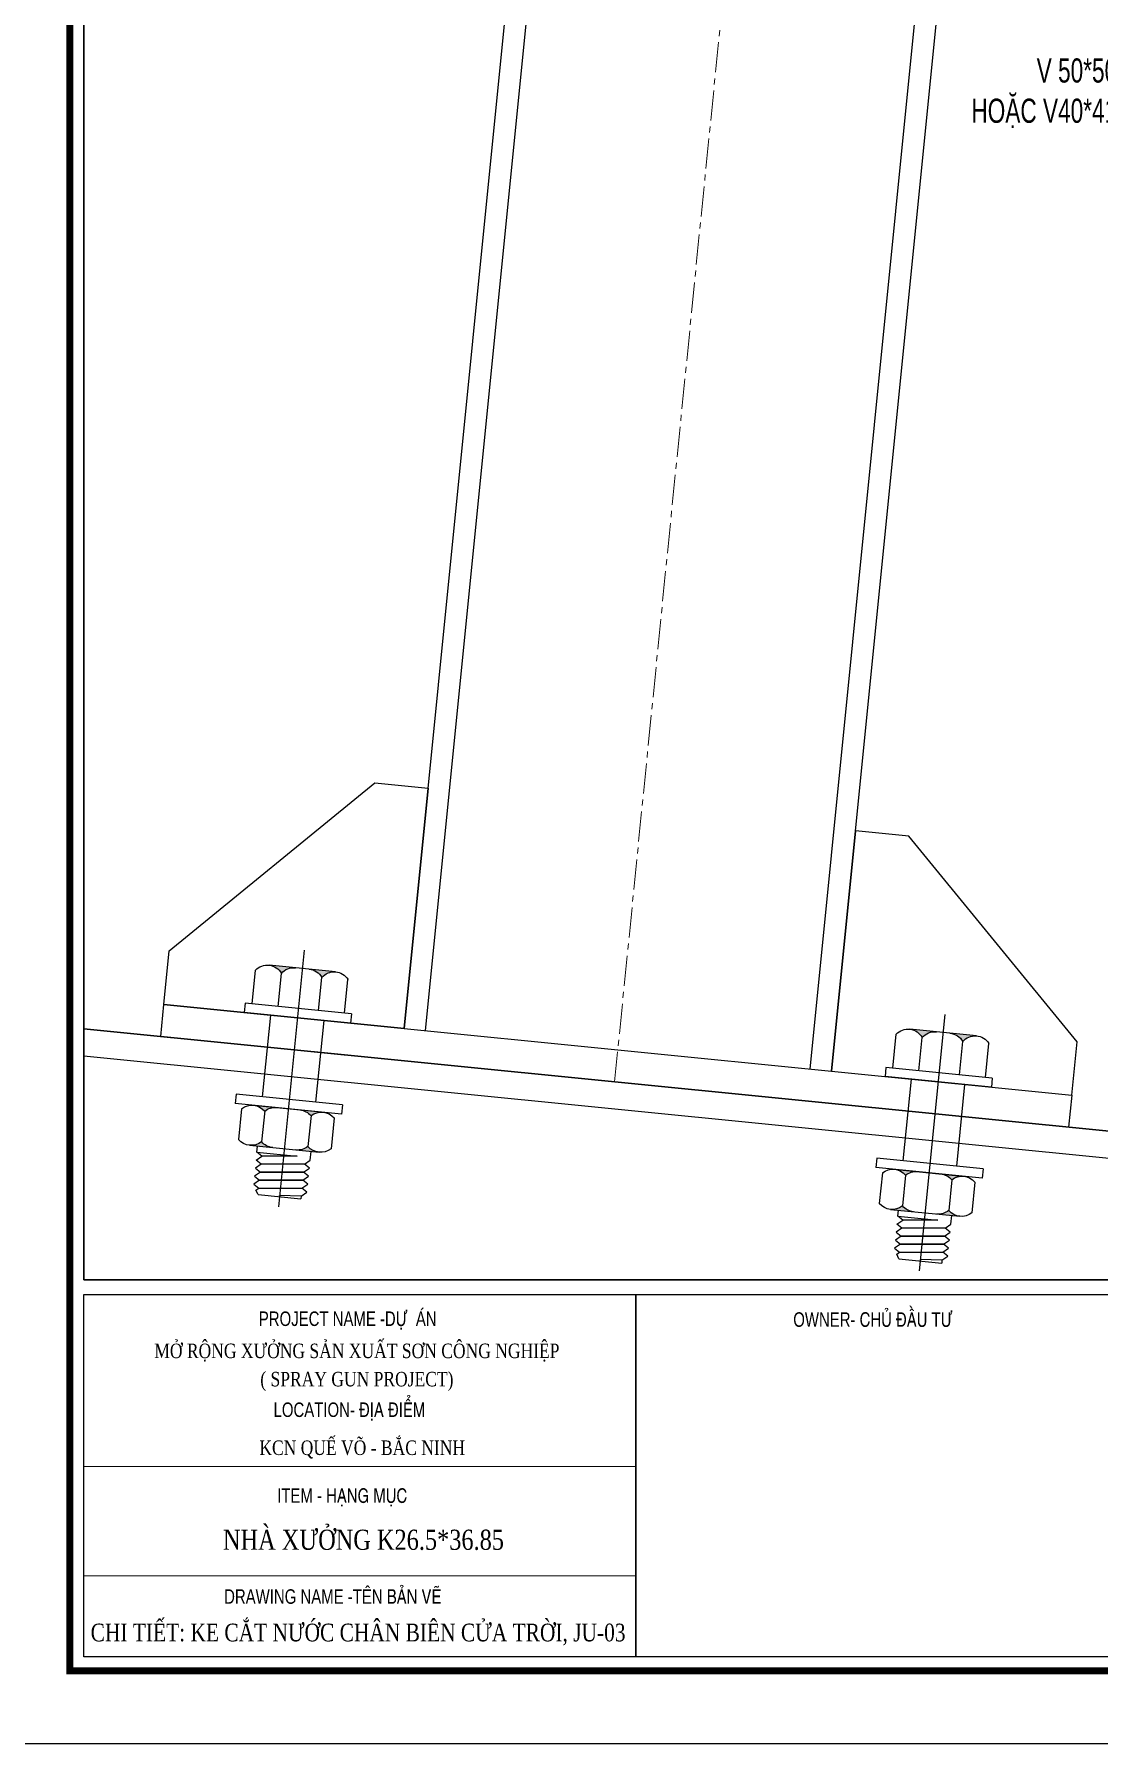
# Model space of a CAD drawing. Header units: inches. Extents: x 315041 to 662841, y -45540 to -35018.
# Drawn here: x 330803.6 to 330935.9, y -37110 to -36897.7 of the extents above; entities that cross this region are included whole.
import ezdxf
from ezdxf.enums import TextEntityAlignment as Align

# ---------------------------------------------------------------- set-up
doc = ezdxf.new("R2010")
doc.units = ezdxf.units.IN
doc.header["$MEASUREMENT"] = 0
doc.linetypes.add('CENTER', pattern=[2, 1.25, -0.25, 0.25, -0.25])
for name, color, linetype in [('2', 2, 'Continuous'), ('251', 251, 'Continuous'), ('3', 3, 'Continuous'), ('5', 5, 'Continuous'), ('7', 7, 'Continuous'), ('8', 8, 'Continuous'), ('BAO KHUNG', 31, 'Continuous')]:
    doc.layers.add(name, color=color, linetype=linetype)
doc.layers.add('Cover text', color=7, linetype='Continuous', true_color=0x52370f)
doc.layers.add('S-Hatch', color=8, linetype='Continuous', lineweight=9)
doc.layers.add('Truc', color=8, linetype='CENTER', lineweight=9)
doc.styles.add('ST1H', font='vnshxh.shx', dxfattribs={"width": 0.7})
doc.styles.add('ST3', font='times.ttf', dxfattribs={"width": 0.8})
doc.styles.get("Standard").update_dxf_attribs({"font": 'VHARIALN.TTF'})

# ---------------------------------------------------------------- blocks, each defined once
blk = doc.blocks.new('A$C75D82031')
at = {"layer": '2', "color": 157, "linetype": 'Continuous'}
blk.add_lwpolyline([(0, 420), (594, 420), (594, 0), (0, 0)], close=True, dxfattribs=at)
at = {"layer": '7', "color": 147, "linetype": 'Continuous'}
blk.add_lwpolyline([(12.33, 57.61), (581.67, 57.61), (581.67, 409.19), (12.33, 409.19)], close=True, dxfattribs=at)
at = {"layer": 'BAO KHUNG', "color": 167, "linetype": 'Continuous', "const_width": 0.871}
blk.add_lwpolyline([(10.59, 9.07), (583.41, 9.07), (583.41, 410.93), (10.59, 410.93)], close=True, dxfattribs=at)
at = {"layer": 'BAO KHUNG', "color": 7}
for points in [[(12.33, 55.81), (80.92, 55.81), (80.92, 10.81), (12.33, 10.81)], [(80.92, 55.81), (144.95, 55.81), (144.95, 10.81), (80.92, 10.81)]]:
    blk.add_lwpolyline(points, close=True, dxfattribs=at)
at = {"layer": 'S-Hatch'}
for p, q in [((12.33, 34.43), (80.92, 34.43)), ((80.92, 20.88), (12.33, 20.88))]:
    blk.add_line(p, q, dxfattribs=at)
at = {"layer": 'BAO KHUNG', "color": 7, "linetype": 'Continuous', "width": 0.9}
for s, p in [('PROJECT NAME -Dù  ÁN ', (45.37, 51.89)), ('LOCATION- §ÞA §IÓM', (45.32, 40.59))]:
    blk.add_text(s, height=1.8, dxfattribs=at).set_placement(p, align=Align.CENTER)
for s, p in [(' OWNER- CHñ §ÇU T¦', (99.94, 51.79)), ('ITEM - H¹NG MôC', (36.35, 29.93)), ('DRAWING NAME -T£N B¶N VÏ', (29.76, 17.39))]:
    blk.add_text(s, height=1.8, dxfattribs=at).set_placement(p)
at = {"layer": 'Cover text', "linetype": 'Continuous', "style": 'ST3', "width": 0.8}
for s, p in [('MỞ RỘNG XƯỞNG SẢN XUẤT SƠN CÔNG NGHIỆP', (46.25, 47.9)), ('( SPRAY GUN PROJECT)', (46.25, 44.39)), (' KCN QUẾ VÕ - BẮC NINH', (46.64, 35.87))]:
    blk.add_text(s, height=1.8, dxfattribs=at).set_placement(p, align=Align.CENTER)
blk = doc.blocks.new('bllkm24')
at = {"layer": '251', "linetype": 'Continuous'}
h = blk.add_hatch(color=256, dxfattribs=at)
h.paths.add_polyline_path([(0.0303, 0.0634, -0.240581), (0.0498, 0.0737), (0.0108, 0.0737, -0.240581)])
h.paths.add_polyline_path([(-0.0498, 0.0737, -0.240581), (-0.0303, 0.0634, -0.240581), (-0.0108, 0.0737)])
h = blk.add_hatch(color=256, dxfattribs=at)
h.paths.add_polyline_path([(-0.0347, -0.1893, -0.192582), (-0.052, -0.1962), (-0.0173, -0.1962, -0.192582)])
h.paths.add_polyline_path([(-0.0173, -0.1362), (-0.052, -0.1362, -0.192582), (-0.0347, -0.1431, -0.192582)])
h.paths.add_polyline_path([(0.0173, -0.1362, -0.192582), (0.0347, -0.1431, -0.192582), (0.052, -0.1362)])
h.paths.add_polyline_path([(0.0347, -0.1893, -0.192582), (0.0173, -0.1962), (0.052, -0.1962, -0.192582)])
blk.add_line((0.0303, 0.0137), (0.0303, 0.0635), dxfattribs=at)
at = {"layer": '5', "linetype": 'Continuous', "ltscale": 0.2}
blk.add_line((0, 0.1011), (0, -0.2832), dxfattribs=at)
at = {"layer": '8', "linetype": 'Continuous'}
for p, q in [((-0.0693, 0.0137), (-0.0693, 0.0644)), ((-0.0498, 0.0737), (0.0498, 0.0737)), ((-0.0303, 0.0137), (-0.0303, 0.0635)), ((0.0693, 0.0137), (0.0693, 0.0644)), ((-0.0797, 0.0137), (0.0797, 0.0137)), ((-0.0797, 0.0137), (-0.0797, 0)), ((-0.0797, 0), (0.0797, 0)), ((-0.04, -0.1225), (-0.04, 0)), ((0.04, -0.1225), (0.04, 0)), ((0.0797, 0.0137), (0.0797, 0)), ((-0.0797, -0.1225), (0.0797, -0.1225)), ((-0.0797, -0.1225), (-0.0797, -0.1362)), ((0.0797, -0.1225), (0.0797, -0.1362)), ((-0.0797, -0.1362), (0.0797, -0.1362)), ((-0.0693, -0.1431), (-0.0693, -0.1893)), ((0.0485, -0.1362), (-0.0485, -0.1362)), ((-0.0347, -0.1431), (-0.0347, -0.1893)), ((-0.0347, -0.1431), (-0.0347, -0.1893)), ((0.0347, -0.1431), (0.0347, -0.1893)), ((0.0693, -0.1431), (0.0693, -0.1893)), ((0.052, -0.1962), (-0.052, -0.1962)), ((-0.04, -0.2093), (-0.04, -0.1962)), ((0.04, -0.2053), (0.04, -0.1962)), ((-0.032, -0.2161), (-0.04, -0.2093)), ((0.04, -0.2053), (-0.02, -0.2053)), ((-0.02, -0.2053), (0.032, -0.2105)), ((0.032, -0.2105), (0.04, -0.2053)), ((0.04, -0.2173), (0.032, -0.2105)), ((0.032, -0.2225), (0.04, -0.2173)), ((-0.04, -0.2573), (-0.032, -0.2521)), ((-0.032, -0.2641), (-0.04, -0.2573)), ((-0.032, -0.2641), (0, -0.266)), ((-0.032, -0.2641), (-0.032, -0.2681)), ((0.032, -0.2681), (-0.032, -0.2681)), ((0, -0.2681), (0, -0.266)), ((0, -0.266), (0, -0.2681)), ((0.036, -0.2619), (0.032, -0.2585)), ((0.032, -0.2681), (0.036, -0.2619))]:
    blk.add_line(p, q, dxfattribs=at)
for points in [[(-0.032, -0.2281), (-0.04, -0.2213), (-0.032, -0.2161), (0.032, -0.2225), (0.04, -0.2293), (0.032, -0.2345)], [(-0.032, -0.2401), (-0.04, -0.2333), (-0.032, -0.2281), (0.032, -0.2345), (0.04, -0.2413), (0.032, -0.2465)], [(-0.032, -0.2521), (-0.04, -0.2453), (-0.032, -0.2401), (0.032, -0.2465), (0.04, -0.2533), (0.032, -0.2585)]]:
    blk.add_lwpolyline(points, close=True, dxfattribs=at)
for centre, radius, start, end in [((-0.0502, 0.0495), 0.0243, 35.0994, 142.2338), ((-0.0105, 0.0495), 0.0243, 89.2082, 144.9006), ((0.0105, 0.0495), 0.0243, 35.0994, 90.7918), ((0.0502, 0.0495), 0.0243, 37.7662, 144.9006), ((-0.052, -0.1613), 0.0251, 46.3972, 133.6028), ((-0.0173, -0.1613), 0.0251, 90, 133.6028), ((0.0173, -0.1613), 0.0251, 46.3972, 90), ((0.052, -0.1613), 0.0251, 46.3972, 133.6028), ((-0.052, -0.1711), 0.0251, 226.3972, 313.6028), ((-0.0173, -0.1711), 0.0251, 226.3972, 270), ((0.0173, -0.1711), 0.0251, 270, 313.6028), ((0.052, -0.1711), 0.0251, 226.3972, 313.6028)]:
    blk.add_arc(centre, radius, start, end, dxfattribs=at)

msp = doc.modelspace()

# ---------------------------------------------------------------- linework, layer by layer
at = {"color": 8}
msp.add_lwpolyline([(330809.7734, -36700.8371), (331379.1113, -36700.8371), (331379.1113, -37052.4169), (330809.7734, -37052.4169)], close=True, dxfattribs=at)
at = {"layer": '2'}
for p, q in [((330849.5687, -37021.1859), (330881.6035, -36700.8371)), ((330852.2221, -37021.4512), (330884.2835, -36700.8371)), ((330899.9839, -37026.2274), (330932.5229, -36700.8371)), ((330902.6373, -37026.4927), (330935.2029, -36700.8371)), ((330809.7734, -37021.2263), (331121.6799, -37052.4169)), ((330809.7734, -37024.5762), (331088.1803, -37052.4169))]:
    msp.add_line(p, q, dxfattribs=at)
at = {"layer": '2', "color": 250}
msp.add_line((331261.4097, -37066.3899), (330809.7734, -37021.2263), dxfattribs=at)
at = {"layer": '2'}
for points in [[(330845.9202, -36990.6714), (330852.5538, -36991.3347), (330849.5687, -37021.1859), (330819.7175, -37018.2007), (330820.3809, -37011.5672)], [(330912.256, -36997.305), (330905.6224, -36996.6416), (330902.6373, -37026.4927), (330932.4884, -37029.4778), (330933.1518, -37022.8443)], [(330819.7175, -37018.2007), (330932.4884, -37029.4778), (330932.0904, -37033.458), (330819.3195, -37022.1809)]]:
    msp.add_lwpolyline(points, close=True, dxfattribs=at)
at = {"layer": 'Truc', "linetype": 'CENTER', "ltscale": 3}
msp.add_line((330875.705, -37027.8194), (330908.4032, -36700.8371), dxfattribs=at)

# ---------------------------------------------------------------- block references
at = {"color": 1}
msp.add_blockref('A$C75D82031', (330797.4423, -37110.027), dxfattribs=at)
at = {"layer": '8', "xscale": -83.33333331208527, "yscale": 83.3333333118353, "zscale": 83.33333331187079, "rotation": 354.2896118052133}
for p in [(330836.3048, -37019.8595), (330915.9045, -37027.8194)]:
    msp.add_blockref('bllkm24', p, dxfattribs=at)

# ---------------------------------------------------------------- texts
at = {"color": 3, "linetype": 'Continuous', "style": 'ST3', "width": 0.8}
msp.add_text('NHÀ XƯỞNG K26.5*36.85', height=2.5, dxfattribs=at).set_placement((330827.0634, -37085.9357))
at = {"color": 3, "linetype": 'Continuous', "ltscale": 0.8, "style": 'ST3', "width": 0.8}
msp.add_text('CHI TIẾT: KE CẮT NƯỚC CHÂN BIÊN CỬA TRỜI, JU-03', height=2.2, dxfattribs=at).set_placement((330810.6206, -37097.3044))

# ---------------------------------------------------------------- next in the draw order: texts
at = {"layer": '3', "insert": (330948.5876, -36905.0454, 0), "char_height": 3, "attachment_point": 6, "style": 'ST1H', "bg_fill": 2}
msp.add_mtext('\\A1;v 50*50*1.5 mm\\PHoÆc v40*41*1.5 mm', dxfattribs=at)

doc.saveas('drawing.dxf')
